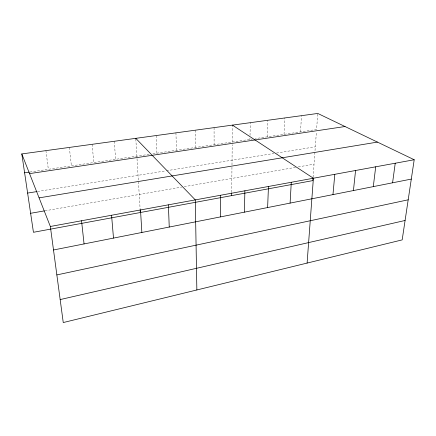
<?xml version="1.0" encoding="UTF-8"?>
<svg xmlns="http://www.w3.org/2000/svg" width="436" height="436" viewBox="0 0 436 436"><rect width="100%" height="100%" fill="white"/><g stroke="black" fill="none" stroke-linecap="round" stroke-linejoin="round"><path stroke-width="0.33" stroke-dasharray="2.18 1.64" d="M231.685 192.314L231.979 165.598M231.99 164.922L232.214 144.714M232.241 142.022L232.432 125.121M249.926 139.395L249.959 138.059M250.024 135.383L250.335 122.669M267.192 136.839L267.808 120.282M284.043 134.337L284.861 117.949M300.502 131.895L301.51 115.671M313.048 177.321L316.383 132.173M317.719 114.118L316.58 129.508L255.24 138.61M45.028 210.79L181.61 187.12M184.254 186.663L295.657 167.359M298.333 166.895L314.018 164.176M37.616 191.464L165.767 170.858M166.432 170.749L273.846 153.477M276.511 153.052L315.304 146.812M29.882 172.04L149.57 154.284M152.916 153.788L252.586 139.002M45.911 150.627L48.342 169.304M69.34 147.428L71.406 165.882M92.105 144.311L93.833 162.557M114.243 141.286L115.644 159.32M135.814 138.997L136.991 158.148M137.029 158.813L140.12 209.176M156.115 135.558L156.927 153.194M175.937 132.844L176.476 150.295M195.246 130.206L195.535 147.466M214.071 127.628L214.114 144.708"/><path stroke-width="0.65" d="M220.447 216.905L220.502 195.274M231.647 195.622L231.674 192.974M244.422 212.158L244.879 190.799M267.622 207.558L268.462 186.477M290.093 203.105L291.286 182.292M312.999 177.975L312.808 180.602L33.447 232.295L21.8 153.93L317.768 113.447L414.2 159.745L402.177 239.887L63.253 322.553L50.347 226.48L21.8 153.93M307.097 263.077L313.391 178.237L232.432 125.121M332.968 194.614L334.804 174.307M353.438 190.559L355.569 170.498M373.298 186.624L375.701 166.808M392.574 182.804L395.234 163.228M60.168 299.576L405.088 220.469M56.854 274.92L408.189 199.808M53.503 249.981L411.295 179.092M50.347 226.48L414.2 159.745M30.624 213.286L44.374 210.899M39.087 197.862L377.44 142.098M27.615 193.072L36.946 191.573M29.55 173.615L345.012 126.527M24.607 172.825L29.223 172.138M135.776 138.337L195.284 199.895L196.859 289.967M81.543 220.758L84.061 243.926M111.567 215.248L113.496 238.094M140.496 209.945L141.874 232.47M140.158 209.847L140.327 212.523M168.383 204.833L169.244 227.047"/></g></svg>
